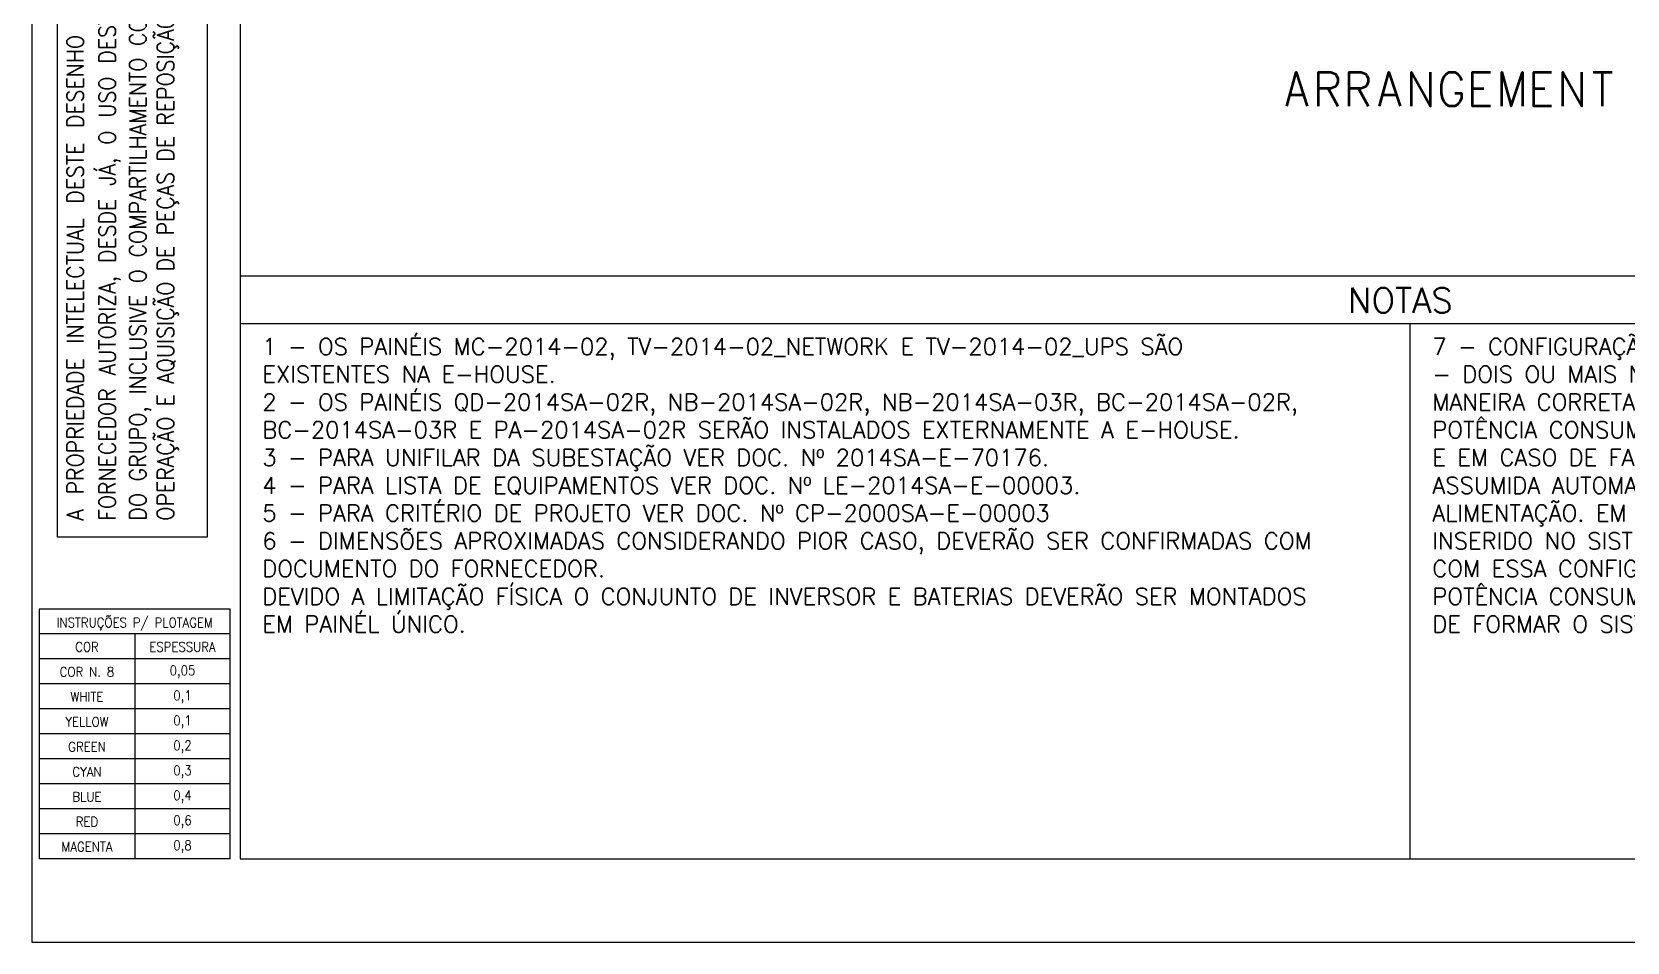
# Model space of a CAD drawing. Header units: metres. Extents: x 1223 to 5739, y -151236 to 19014.
# Drawn here: x 4897.9 to 5089.5, y -151236.4 to -151127.1 of the extents above; entities that cross this region are included whole.
import ezdxf
from ezdxf.enums import TextEntityAlignment as Align

# ---------------------------------------------------------------- set-up
doc = ezdxf.new("R2010")
doc.units = ezdxf.units.M
for name, color, linetype in [('FRL2', 2, 'Continuous'), ('FRL4', 4, 'Continuous'), ('FRL5', 5, 'Continuous'), ('FRL6', 6, 'Continuous'), ('FRL7', 7, 'Continuous'), ('FRR120', 5, 'Continuous'), ('FRR140', 5, 'Continuous'), ('FRR175', 1, 'Continuous'), ('FRR80', 3, 'Continuous'), ('JR80', 3, 'Continuous'), ('PDF_Geometry', 7, 'Continuous')]:
    doc.layers.add(name, color=color, linetype=linetype)
doc.styles.add('R120', font='simplex.shx', dxfattribs={"height": 3})
doc.styles.add('R140', font='simplex.shx', dxfattribs={"height": 3.5})
doc.styles.add('R80', font='simplex.shx', dxfattribs={"height": 2})
doc.styles.add('ROMANS', font='ROMANS.SHX')

# ---------------------------------------------------------------- blocks, each defined once
blk = doc.blocks.new('A1')
blk.add_lwpolyline([(3.06, 173.62), (21.06, 173.62), (21.06, 48.62), (3.06, 48.62)], close=True)
at = {"layer": 'FRL2'}
blk.add_line((165.5, 10), (165.5, 74.3), dxfattribs=at)
at = {"layer": 'FRL4', "linetype": 'Continuous'}
blk.add_line((25, 74.3), (471, 74.3), dxfattribs=at)
at = {"layer": 'FRL5'}
blk.add_line((25, 80), (831, 80), dxfattribs=at)
at = {"layer": 'FRL6', "linetype": 'Continuous'}
for p, q in [((25, 584), (25, 10)), ((25, 10), (831, 10))]:
    blk.add_line(p, q, dxfattribs=at)
at = {"layer": 'FRL7', "linetype": 'Continuous'}
for p, q in [((0, 594), (0, 0)), ((0, 0), (841, 0))]:
    blk.add_line(p, q, dxfattribs=at)
at = {"layer": 'FRL7'}
for p, q in [((23.82, 40), (0.87, 40)), ((23.82, 37), (0.87, 37)), ((12.34, 37), (12.34, 10)), ((23.82, 34), (0.87, 34)), ((23.82, 31), (0.87, 31)), ((23.82, 28), (0.87, 28)), ((23.82, 25), (0.87, 25)), ((23.82, 22), (0.87, 22)), ((23.82, 19), (0.87, 19)), ((23.82, 16), (0.87, 16)), ((23.82, 13), (0.87, 13)), ((23.82, 10), (0.87, 10))]:
    blk.add_line(p, q, dxfattribs=at)
for points in [[(0.87, 40), (0.87, 10)], [(23.82, 10), (23.82, 40)]]:
    blk.add_lwpolyline(points, dxfattribs=at)
at = {"layer": 'FRL7', "style": 'ROMANS', "width": 0.9}
for s, height, p in [('INSTRUÇÕES P/ PLOTAGEM', 1.1474, (12.34, 38.33)), ('COR', 1.147, (6.61, 35.45)), ('ESPESSURA', 1.147, (18.08, 35.45)), ('COR N. 8', 1.147, (6.61, 32.45)), ('0,05', 1.147, (18.08, 32.45)), ('WHITE', 1.147, (6.61, 29.45)), ('0,1', 1.147, (18.08, 29.45)), ('YELLOW', 1.147, (6.61, 26.45)), ('0,1', 1.147, (18.08, 26.45)), ('GREEN', 1.147, (6.61, 23.45)), ('0,2', 1.147, (18.08, 23.45)), ('0,3', 1.147, (18.08, 20.45)), ('CYAN', 1.147, (6.61, 20.45)), ('BLUE', 1.147, (6.61, 17.45)), ('0,4', 1.147, (18.08, 17.45)), ('RED', 1.147, (6.61, 14.45)), ('0,6', 1.147, (18.08, 14.45)), ('MAGENTA', 1.147, (6.61, 11.45)), ('0,8', 1.147, (18.08, 11.45))]:
    blk.add_text(s, height=height, dxfattribs=at).set_placement(p, align=Align.MIDDLE)
at = {"layer": 'FRR120', "style": 'R120'}
blk.add_text('NOTAS', height=3, dxfattribs=at).set_placement((158.02, 75.57))
for tag, p in [('FASE_DO_PROJETO', (659, 46.29)), ('ÁREA_E/OU_SUBÁREA', (659, 40.79)), ('TÍTULO_DO_DESENHO', (659, 35.29)), ('SUBTÍTULO_1_DO_DESENHO', (659, 29.79)), ('SUBTÍTULO_2_DO_DESENHO', (659, 24.29))]:
    blk.add_attdef(tag, p, '', height=3, dxfattribs=at)
at = {"layer": 'FRR140', "style": 'R140', "width": 0.91}
for tag, p in [('NÚMERO_DA_CONTRATADA', (687.72, 12.6)), ('NUMERO_VALE', (752.89, 12.6))]:
    blk.add_attdef(tag, p, '', height=3.5, dxfattribs=at)
for tag, p in [('ESCALA', (671, 14.35)), ('REVISÃO', (823.5, 14.68))]:
    blk.add_attdef(tag, text='', height=3.5, dxfattribs=at).set_placement(p, align=Align.MIDDLE)
at = {"layer": 'FRR175', "style": 'R120'}
for tag, p in [('CLASSIFICAÇÃO', (811.83, 67.73)), ('PROJETO', (716.31, 53.59)), ('N_PROJ_SE', (793.5, 53.59)), ('N_CONTRATO', (796.97, 47.3))]:
    blk.add_attdef(tag, text='', height=3, dxfattribs=at).set_placement(p, align=Align.MIDDLE_CENTER)
at = {"layer": 'FRR80', "insert": (4.21, 50.61), "char_height": 2, "width": 122.3537, "attachment_point": 1, "rotation": 90, "style": 'R80'}
blk.add_mtext('\\pxqj;{\\W0.9;A PROPRIEDADE INTELECTUAL DESTE DESENHO É TRATADA NO CONTRATO, SENDO QUE O FORNECEDOR AUTORIZA, DESDE JÁ, O USO DESTE DESENHO PELA \\H1.25x;\\C4;VALE\\H0.8x;\\C256; E/OU EMPRESAS DO GRUPO, INCLUSIVE O COMPARTILHAMENTO COM TERCEIROS PARA FINS DE MANUTENÇÃO, OPERAÇÃO E AQUISIÇÃO DE PEÇAS DE REPOSIÇÃO.}', dxfattribs=at)
at = {"layer": 'FRR80', "style": 'R80'}
for p in [(492.61, 76.08), (492.61, 70.38), (492.61, 64.68), (492.61, 58.98), (492.61, 53.28), (492.61, 47.58), (492.61, 41.88), (492.61, 36.18)]:
    blk.add_attdef('DESCRIÇÃO_DA_REVISÃO', p, '', height=2, dxfattribs=at)
for tag, p in [('8A_REV', (476, 77.07)), ('EMIS.', (486, 77.07)), ('PROJ.', (585, 77.07)), ('DES.', (597, 77.07)), ('VER.', (609, 77.07)), ('APR.', (621, 77.07)), ('AUT.', (633.01, 77.07)), ('7A_REV', (476, 71.37)), ('EMIS.', (486, 71.37)), ('PROJ.', (585, 71.37)), ('DES.', (597, 71.37)), ('VER.', (609, 71.37)), ('APR.', (621, 71.37)), ('AUT.', (633.01, 71.37)), ('6A_REV', (476, 65.67)), ('EMIS.', (486, 65.67)), ('PROJ.', (585, 65.67)), ('DES.', (597, 65.67)), ('VER.', (609, 65.67)), ('APR.', (621, 65.67)), ('AUT.', (633.01, 65.67)), ('5A_REV', (476, 59.97)), ('EMIS.', (486, 59.97)), ('PROJ.', (585, 59.97)), ('DES.', (597, 59.97)), ('VER.', (609, 59.97)), ('APR.', (621, 59.97)), ('AUT.', (633.01, 59.97)), ('4A_REV', (476, 54.27)), ('EMIS.', (486, 54.27)), ('PROJ.', (585, 54.27)), ('DES.', (597, 54.27)), ('VER.', (609, 54.27)), ('APR.', (621, 54.27)), ('AUT.', (633.01, 54.27)), ('3A_REV', (476, 48.57)), ('EMIS.', (486, 48.57)), ('PROJ.', (585, 48.57)), ('DES.', (597, 48.57)), ('VER.', (609, 48.57)), ('APR.', (621, 48.57)), ('AUT.', (633.01, 48.57)), ('2A_REV', (476, 42.87)), ('EMIS.', (486, 42.87)), ('PROJ.', (585, 42.87)), ('DES.', (597, 42.87)), ('VER.', (609, 42.87)), ('APR.', (621, 42.87)), ('AUT.', (633.01, 42.87)), ('1a_REV', (476, 37.17)), ('EMIS.', (486, 37.17)), ('PROJ.', (585, 37.17)), ('DES.', (597, 37.17)), ('VER.', (609, 37.17)), ('APR.', (621, 37.17)), ('AUT.', (633.01, 37.17))]:
    blk.add_attdef(tag, text='', height=2, dxfattribs=at).set_placement(p, align=Align.MIDDLE)
at = {"layer": 'FRR80', "style": 'R80', "width": 0.85}
for p in [(648, 77.07), (648, 71.37), (648, 65.67), (648, 59.97), (648, 54.27), (648, 48.57), (648, 42.87), (648, 37.17)]:
    blk.add_attdef('DATA', text='', height=2, dxfattribs=at).set_placement(p, align=Align.MIDDLE)

msp = doc.modelspace()

# ---------------------------------------------------------------- linework, layer by layer
at = {"layer": 'PDF_Geometry', "color": 8, "lineweight": 158}
for points in [[(5048.601, -151136.04), (5049.739, -151131.956), (5051.06, -151136.04)], [(5052.421, -151136.04), (5052.421, -151131.956), (5053.884, -151131.956), (5054.392, -151132.139), (5054.555, -151132.342), (5054.718, -151132.728), (5054.718, -151133.114), (5054.555, -151133.5), (5054.392, -151133.703), (5053.884, -151133.906), (5052.421, -151133.906)], [(5056.079, -151136.04), (5056.079, -151131.956), (5057.542, -151131.956), (5058.07, -151132.139), (5058.233, -151132.342), (5058.375, -151132.728), (5058.375, -151133.114), (5058.233, -151133.5), (5058.07, -151133.703), (5057.542, -151133.906), (5056.079, -151133.906)], [(5059.737, -151136.04), (5060.875, -151131.956), (5062.216, -151136.04)], [(5063.577, -151136.04), (5063.577, -151131.956), (5065.873, -151136.04), (5065.873, -151131.956)], [(5068.779, -151134.475), (5069.592, -151134.475), (5069.592, -151135.065), (5069.429, -151135.451), (5069.104, -151135.837), (5068.779, -151136.04), (5068.109, -151136.04), (5067.783, -151135.837), (5067.458, -151135.451), (5067.296, -151135.065), (5067.194, -151134.475), (5067.194, -151133.5), (5067.296, -151132.931), (5067.458, -151132.545), (5067.783, -151132.139), (5068.109, -151131.956), (5068.779, -151131.956), (5069.104, -151132.139), (5069.429, -151132.545), (5069.592, -151132.931)], [(5073.067, -151136.04), (5070.913, -151136.04), (5070.913, -151131.956), (5073.067, -151131.956)], [(5074.428, -151136.04), (5074.428, -151131.956), (5075.546, -151136.04), (5076.887, -151131.956), (5076.887, -151136.04)], [(5080.382, -151136.04), (5078.248, -151136.04), (5078.248, -151131.956), (5080.382, -151131.956)], [(5081.743, -151136.04), (5081.743, -151131.956), (5084.04, -151136.04), (5084.04, -151131.956)], [(5085.381, -151131.956), (5087.677, -151131.956)], [(5086.498, -151136.04), (5086.498, -151131.956)], [(5053.559, -151133.906), (5054.718, -151136.04)], [(5057.217, -151133.906), (5058.375, -151136.04)], [(5070.913, -151133.906), (5072.254, -151133.906)], [(5078.248, -151133.906), (5079.569, -151133.906)], [(5048.926, -151134.679), (5050.572, -151134.679)], [(5060.062, -151134.679), (5061.728, -151134.679)]]:
    msp.add_lwpolyline(points, dxfattribs=at)

# ---------------------------------------------------------------- block references
at = {"rotation": 360}
msp.add_blockref('A1', (4897.92, -151236.421), dxfattribs=at)

# ---------------------------------------------------------------- texts
at = {"layer": 'JR80', "char_height": 2, "width": 137.26688, "attachment_point": 1, "style": 'R80'}
for s, insert in [('\\A1;1 - OS PAINÉIS MC-2014-02, TV-2014-02_NETWORK E \\Fsimplex.shx|c1;TV-2014-02_UPS\\Fsimplex.shx|c0; SÃO EXISTENTES NA E-HOUSE.\\P2 - \\Fsimplex.shx|c1;OS PAINÉIS QD-2014SA-02R, NB-2014SA-02R, NB-2014SA-03R, BC-2014SA-02R, BC-2014SA-03R E PA-2014SA-02R SERÃO INSTALADOS EXTERNAMENTE A E-HOUSE.\\P\\Fsimplex.shx|c0;3 - PARA UNIFILAR DA SUBESTAÇÃO VER DOC. Nº 2014SA-E-70176.\\P4 \\Fsimplex.shx|c1;- PARA LISTA DE EQUIPAMENTOS VER DOC. Nº LE-2014SA-E-00003.\\P\\Fsimplex.shx|c0;5 - PARA CRITÉRIO DE PROJETO VER DOC. Nº CP-2000SA-E-00003\\P6 - DIMENSÕES APROXIMADAS CONSIDERANDO PIOR CASO, DEVERÃO SER CONFIRMADAS COM DOCUMENTO DO FORNECEDOR. \\PDEVIDO A LIMITAÇÃO FÍSICA O CONJUNTO DE INVERSOR E BATERIAS DEVERÃO SER MONTADOS EM PAINÉL ÚNICO. ', (4925.59, -151163.901)), ('\\A1;7 - CONFIGURAÇÃO DO SISTEMA DE PARALELISMO REDUNDÂNTE INTEGEGRAL:\\P- DOIS OU MAIS NOBREAKS OPERANDO COM SUAS FASES DE SAÍDA INTERLIGADAS DA MANEIRA CORRETA ALIMENTANDO SIMULTANEAMENTE A CARGA, COM ESSA CONFIGURAÇÃO A POTÊNCIA CONSUMIDA PELA CARGA E DIVIDIDA IGUALMENTE ENTRE OS NOBREAKS DO SISTEMA E EM CASO DE FALHA O EQUIPAMENTO DEFEITUOSO DEIXA DE ALIMENTAR A CARGA QUE É ASSUMIDA AUTOMATICAMENTE PELOS DEMAIS NOBREAKS DO SISTEMA, SEM INTERRUPÇÃO DE ALIMENTAÇÃO. EM CASO DE MANUTENÇÃO, UM OU MAIS NOBREAKS PODEM SER RETIRADOS E INSERIDO NO SISTEMA SEM QUE A ENERGIA QUE ALIMENTA A CARGA SEJA INTERROMPIDA. COM ESSA CONFIGURAÇÃO CADA NOBREAK DO SISTEMA DEVE TER A CAPACIDADE DE 100% DA POTÊNCIA CONSUMIDA PELA CARGA, SENDO ASSIM APENAS DOIS NOBREAKS JÁ SÃO CAPAZES DE FORMAR O SISTEMA PARALELO REDUNDANTE.', (5066.09, -151163.901))]:
    msp.add_mtext(s, dxfattribs=dict(at, insert=insert))

doc.saveas('drawing.dxf')
